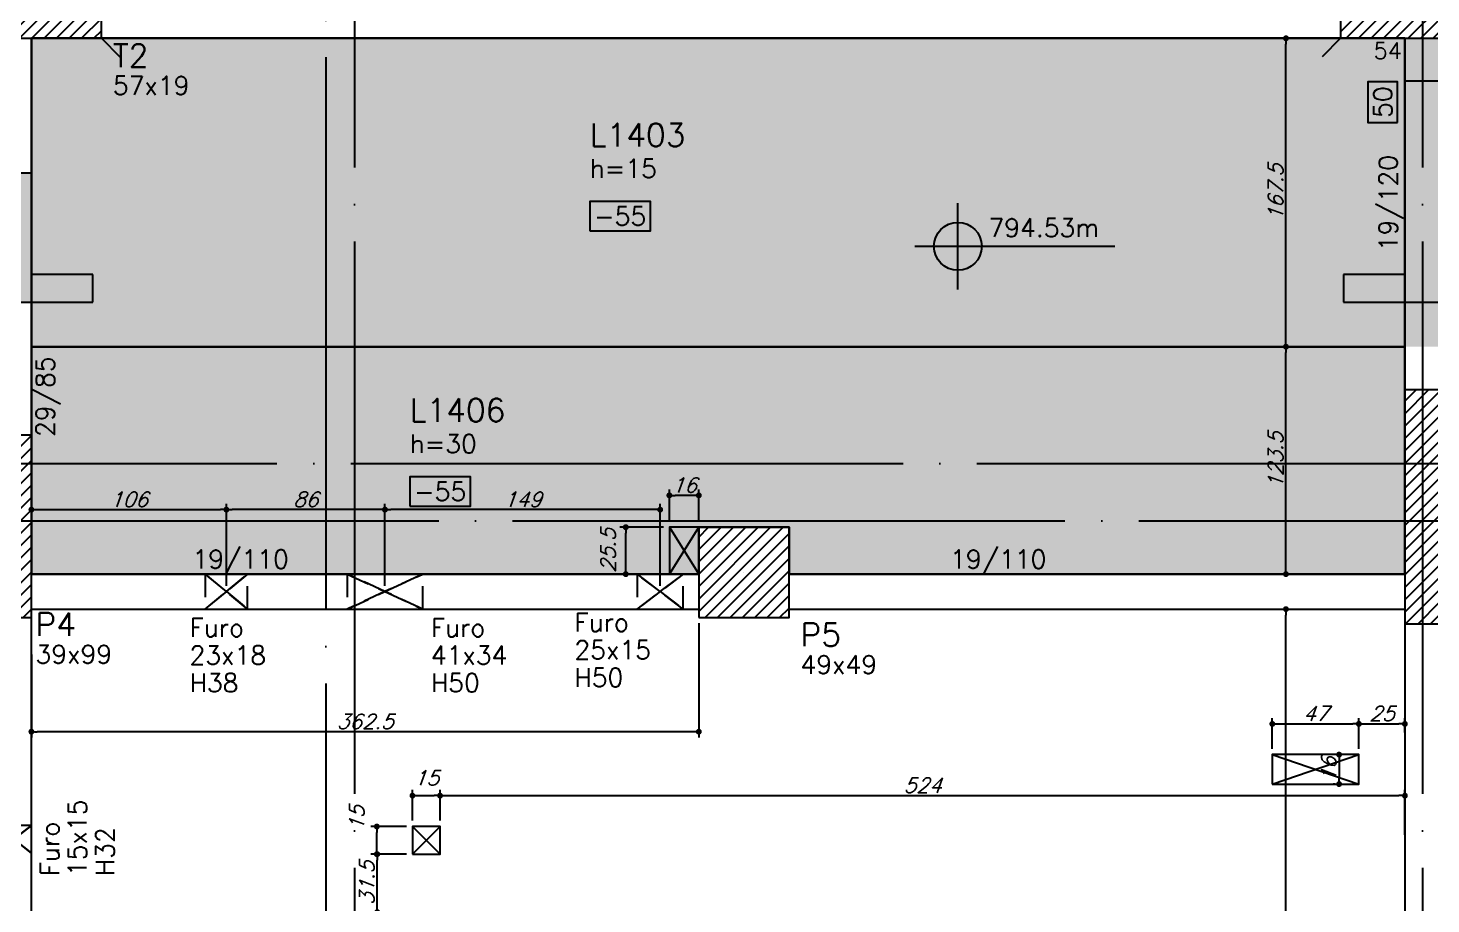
# Model space of a CAD drawing. Header units: millimetres. Extents: x -2290 to 5505, y -2157 to 2343.
# Drawn here: x 2068 to 2830, y 1135 to 1611 of the extents above; entities that cross this region are included whole.
import ezdxf
from ezdxf.enums import TextEntityAlignment as Align

# ---------------------------------------------------------------- set-up
doc = ezdxf.new("R2010")
doc.units = ezdxf.units.MM
doc.header["$LTSCALE"] = 50
doc.linetypes.add('EIXO', pattern=[6.8, 6, -0.4, 0, -0.4])
doc.linetypes.add('HIDDEN', pattern=[0.375, 0.25, -0.125])
for name, color, linetype in [('242', 3, 'Continuous'), ('F-CORTE', 4, 'Continuous'), ('F-COTAS', 106, 'Continuous'), ('F-COTAS-FUROS', 50, 'Continuous'), ('F-COTAS-FUROS VIGA', 50, 'Continuous'), ('F-DESNIVEL-1', 254, 'Continuous'), ('F-EIXO', 12, 'EIXO'), ('F-FURO-PAREDE', 2, 'HIDDEN'), ('F-FURO-PAREDE-TEXTOS', 2, 'Continuous'), ('F-LAJES', 3, 'Continuous'), ('F-LAJES-DIM', 2, 'Continuous'), ('F-LAJES-NOME', 4, 'Continuous'), ('F-LAJES-R', 254, 'Continuous'), ('F-NÍVEL-PLANTA', 2, 'Continuous'), ('F-PILARES-DIM', 172, 'Continuous'), ('F-PILARES-HACH', 174, 'Continuous'), ('F-PILARES-N', 170, 'Continuous'), ('F-PILARES-NASCE', 4, 'Continuous'), ('F-PILARES-NOME', 170, 'Continuous'), ('F-PILARES-S', 170, 'Continuous'), ('F-SOLIDO-CORTE', 71, 'Continuous'), ('F-TEXTO', 6, 'Continuous'), ('F-VIGAS', 3, 'Continuous'), ('F-VIGAS-DIM', 2, 'Continuous'), ('F-VÃO', 1, 'Continuous')]:
    doc.layers.add(name, color=color, linetype=linetype)
doc.layers.add('F-DESNIVEL-5', color=7, linetype='Continuous', true_color=0xadd6ff)
doc.styles.add('CP-TEXT-INCL', font='simplex.shx', dxfattribs={"oblique": 20})
doc.styles.add('MCP', font='simplex.shx')
doc.styles.add('ROMANS', font='simplex.shx')
doc.dimstyles.new('CP-COTAS-50', dxfattribs={"dimscale": 0.64, "dimtxt": 12.5, "dimasz": 5, "dimexe": 5, "dimexo": 5, "dimgap": 2.5, "dimtad": 1, "dimdec": 1, "dimdsep": 46, "dimtxsty": 'CP-TEXT-INCL', "dimblk1": 'DOT', "dimblk2": 'DOT', "dimsah": 1, "dimcen": 9, "dimclrd": 256, "dimclre": 256, "dimclrt": 256, "dimadec": 0, "dimazin": 0, "dimtfac": 1, "dimtdec": 1, "dimtmove": 2, "dimatfit": 3, "dimldrblk": 'DOT', "dimfxl": 0, "dimtolj": 1, "dimarcsym": 0})

# ---------------------------------------------------------------- blocks, each defined once
blk = doc.blocks.new('*U99')
at = {"layer": 'F-LAJES-DIM', "color": 1}
blk.add_lwpolyline([(0, 0), (33, 0), (33, 16), (0, 16)], close=True, dxfattribs=at)
at = {"layer": 'F-LAJES-DIM', "style": 'MCP'}
blk.add_attdef('DIM', text='', height=10, dxfattribs=at).set_placement((16.5, 8), align=Align.MIDDLE_CENTER)
blk = doc.blocks.new('*U101')
at = {"layer": 'F-LAJES-DIM', "color": 1}
blk.add_lwpolyline([(0, 0), (33, 0), (33, 16), (0, 16)], close=True, dxfattribs=at)
at = {"layer": 'F-LAJES-DIM', "style": 'MCP'}
blk.add_attdef('DIM', text='', height=10, dxfattribs=at).set_placement((16.5, 8), align=Align.MIDDLE_CENTER)
blk = doc.blocks.new('*U70')
at = {"layer": 'F-VIGAS-DIM', "color": 1}
blk.add_lwpolyline([(0, 0), (22, 0), (22, 16), (0, 16)], close=True, dxfattribs=at)
at = {"layer": 'F-VIGAS-DIM', "style": 'MCP'}
blk.add_attdef('DIM', text='', height=10, dxfattribs=at).set_placement((11, 8), align=Align.MIDDLE_CENTER)
blk = doc.blocks.new('Nível - Planta')
at = {"layer": 'F-NÍVEL-PLANTA'}
h = blk.add_hatch(color=71, dxfattribs=at)
h.paths.add_polyline_path([(0, 0), (0, 0.26, 0.414214), (-0.26, 0)])
h.paths.add_polyline_path([(0.26, 0), (0, 0), (0, -0.26, 0.414214)])
for p, q in [((0, -0.469), (0, 0.469)), ((-0.469, 0), (1.704, 0))]:
    blk.add_line(p, q, dxfattribs=at)
blk.add_circle((0, 0), 0.26, dxfattribs=at)
at = {"layer": 'F-TEXTO', "color": 3, "style": 'MCP'}
blk.add_attdef('NÍVEL', (0.333, 0.102), '', height=0.2, dxfattribs=at)
blk = doc.blocks.new('*U52')
at = {"layer": 'F-EIXO'}
blk.add_line((0, 0), (0, -2861.07), dxfattribs=at)
at = {"layer": 'F-TEXTO', "style": 'ROMANS'}
blk.add_attdef('EIXO', text='', height=17.5, rotation=360, dxfattribs=at).set_placement((0, 28.21), align=Align.MIDDLE_CENTER)
blk = doc.blocks.new('*U41')
at = {"layer": 'F-EIXO'}
blk.add_line((0, 0), (5086.35, 0), dxfattribs=at)
at = {"layer": 'F-TEXTO', "style": 'ROMANS'}
blk.add_attdef('EIXO', text='', height=17.5, dxfattribs=at).set_placement((-28.21, 0), align=Align.MIDDLE_CENTER)
blk = doc.blocks.new('*U45')
at = {"layer": 'F-EIXO'}
blk.add_line((0, 0), (5174.35, 0), dxfattribs=at)
at = {"layer": 'F-TEXTO', "style": 'ROMANS'}
blk.add_attdef('EIXO', text='', height=17.5, dxfattribs=at).set_placement((-28.21, 0), align=Align.MIDDLE_CENTER)
blk = doc.blocks.new('*U24')
at = {"layer": 'F-EIXO'}
blk.add_line((0, 0), (0, -2861.07), dxfattribs=at)
at = {"layer": 'F-TEXTO', "style": 'ROMANS'}
blk.add_attdef('EIXO', text='', height=17.5, rotation=360, dxfattribs=at).set_placement((0, 28.21), align=Align.MIDDLE_CENTER)
blk = doc.blocks.new('*U28')
at = {"layer": 'F-EIXO'}
blk.add_line((0, 0), (0, -2961.07), dxfattribs=at)
at = {"layer": 'F-TEXTO', "style": 'ROMANS'}
blk.add_attdef('EIXO', text='', height=17.5, rotation=360, dxfattribs=at).set_placement((0, 28.21), align=Align.MIDDLE_CENTER)
blk = doc.blocks.new('_DOT')
at = {"color": 0, "linetype": 'ByBlock'}
blk.add_line((-0.5, 0), (-1, 0), dxfattribs=at)
at = {"color": 0, "linetype": 'ByBlock', "const_width": 0.5}
blk.add_lwpolyline([(-0.25, 0, 1), (0.25, 0, 1)], format="xyb", close=True, dxfattribs=at)
blk = doc.blocks.new('*D155')
at = {"layer": 'DEFPOINTS', "color": 0, "linetype": 'Continuous', "transparency": 16777216}
for p in [(2751.4, 1295.5), (2751.4, 1295.5), (2751.4, 883.5)]:
    blk.add_point(p, dxfattribs=at)
at = {"layer": 'F-COTAS', "linetype": 'Continuous', "lineweight": -2, "transparency": 16777216}
blk.add_line((2751.4, 886.7), (2751.4, 1292.3), dxfattribs=at)
at = {"layer": 'F-COTAS', "linetype": 'Continuous', "lineweight": -2, "transparency": 16777216, "xscale": 3.2, "yscale": 3.2, "zscale": 3.2}
for p, rotation in [((2751.4, 1295.5), 90), ((2751.4, 883.5), 270)]:
    blk.add_blockref('_DOT', p, dxfattribs=dict(at, rotation=rotation))
at = {"layer": 'F-COTAS', "linetype": 'Continuous', "transparency": 16777216, "insert": (2745.8, 1089.5), "char_height": 8, "attachment_point": 5, "rotation": 90, "style": 'CP-TEXT-INCL'}
blk.add_mtext('\\A1;412', dxfattribs=at)
blk = doc.blocks.new('*D156')
at = {"layer": 'DEFPOINTS', "color": 0, "linetype": 'Continuous', "transparency": 16777216}
for p in [(2751.4, 1438), (2751.4, 1438), (2751.4, 1314.5)]:
    blk.add_point(p, dxfattribs=at)
at = {"layer": 'F-COTAS', "linetype": 'Continuous', "lineweight": -2, "transparency": 16777216}
blk.add_line((2751.4, 1317.7), (2751.4, 1434.8), dxfattribs=at)
at = {"layer": 'F-COTAS', "linetype": 'Continuous', "lineweight": -2, "transparency": 16777216, "xscale": 3.2, "yscale": 3.2, "zscale": 3.2}
for p, rotation in [((2751.4, 1438), 90), ((2751.4, 1314.5), 270)]:
    blk.add_blockref('_DOT', p, dxfattribs=dict(at, rotation=rotation))
at = {"layer": 'F-COTAS', "linetype": 'Continuous', "transparency": 16777216, "insert": (2745.8, 1376.25), "char_height": 8, "attachment_point": 5, "rotation": 90, "style": 'CP-TEXT-INCL'}
blk.add_mtext('\\A1;123.5', dxfattribs=at)
blk = doc.blocks.new('*D157')
at = {"layer": 'DEFPOINTS', "color": 0, "linetype": 'Continuous', "transparency": 16777216}
for p in [(2751.4, 1605.5), (2751.4, 1605.5), (2751.4, 1438)]:
    blk.add_point(p, dxfattribs=at)
at = {"layer": 'F-COTAS', "linetype": 'Continuous', "lineweight": -2, "transparency": 16777216}
blk.add_line((2751.4, 1441.2), (2751.4, 1602.3), dxfattribs=at)
at = {"layer": 'F-COTAS', "linetype": 'Continuous', "lineweight": -2, "transparency": 16777216, "xscale": 3.2, "yscale": 3.2, "zscale": 3.2}
for p, rotation in [((2751.4, 1605.5), 90), ((2751.4, 1438), 270)]:
    blk.add_blockref('_DOT', p, dxfattribs=dict(at, rotation=rotation))
at = {"layer": 'F-COTAS', "linetype": 'Continuous', "transparency": 16777216, "insert": (2745.8, 1521.75), "char_height": 8, "attachment_point": 5, "rotation": 90, "style": 'CP-TEXT-INCL'}
blk.add_mtext('\\A1;167.5', dxfattribs=at)
blk = doc.blocks.new('*D236')
at = {"layer": 'DEFPOINTS', "color": 0, "linetype": 'Continuous', "transparency": 16777216}
for p in [(2432.5, 1291), (2070, 1274.08), (2070, 1228.93)]:
    blk.add_point(p, dxfattribs=at)
at = {"layer": 'F-COTAS', "linetype": 'Continuous', "lineweight": -2, "transparency": 16777216}
for p, q in [((2432.5, 1287.8), (2432.5, 1225.73)), ((2070, 1270.88), (2070, 1225.73)), ((2429.3, 1228.93), (2073.2, 1228.93))]:
    blk.add_line(p, q, dxfattribs=at)
at = {"layer": 'F-COTAS', "linetype": 'Continuous', "lineweight": -2, "transparency": 16777216, "xscale": 3.2, "yscale": 3.2, "zscale": 3.2, "rotation": 180}
blk.add_blockref('_DOT', (2070, 1228.93), dxfattribs=at)
at = {"layer": 'F-COTAS', "linetype": 'Continuous', "lineweight": -2, "transparency": 16777216, "xscale": 3.2, "yscale": 3.2, "zscale": 3.2}
blk.add_blockref('_DOT', (2432.5, 1228.93), dxfattribs=at)
at = {"layer": 'F-COTAS', "linetype": 'Continuous', "transparency": 16777216, "insert": (2251.25, 1234.53), "char_height": 8, "attachment_point": 5, "style": 'CP-TEXT-INCL'}
blk.add_mtext('\\A1;362.5', dxfattribs=at)
blk = doc.blocks.new('*D263')
at = {"layer": 'DEFPOINTS', "color": 0, "transparency": 16777216}
for p in [(2796, 1664.5), (3306.18, 1664.5), (2255, -894.5)]:
    blk.add_point(p, dxfattribs=at)
at = {"layer": 'F-COTAS', "lineweight": -2, "transparency": 16777216}
for p, q in [((2799.2, 1664.5), (3309.38, 1664.5)), ((3306.18, -891.3), (3306.18, 1661.3)), ((2258.2, -894.5), (3309.38, -894.5))]:
    blk.add_line(p, q, dxfattribs=at)
at = {"layer": 'F-COTAS', "lineweight": -2, "transparency": 16777216, "xscale": 3.2, "yscale": 3.2, "zscale": 3.2}
for p, rotation in [((3306.18, 1664.5), 90), ((3306.18, -894.5), 270)]:
    blk.add_blockref('_DOT', p, dxfattribs=dict(at, rotation=rotation))
at = {"layer": 'F-COTAS', "transparency": 16777216, "insert": (3300.58, 385), "char_height": 8, "attachment_point": 5, "rotation": 90, "style": 'CP-TEXT-INCL'}
blk.add_mtext('\\A1;2559', dxfattribs=at)
blk = doc.blocks.new('*D275')
at = {"layer": 'DEFPOINTS', "color": 0, "transparency": 16777216}
for p in [(3070, 1784.04), (-1605, 1438), (3070, 1438)]:
    blk.add_point(p, dxfattribs=at)
at = {"layer": 'F-COTAS', "lineweight": -2, "transparency": 16777216}
for p, q in [((-1605, 1441.2), (-1605, 1787.24)), ((-1601.8, 1784.04), (3066.8, 1784.04)), ((3070, 1441.2), (3070, 1787.24))]:
    blk.add_line(p, q, dxfattribs=at)
at = {"layer": 'F-COTAS', "lineweight": -2, "transparency": 16777216, "xscale": 3.2, "yscale": 3.2, "zscale": 3.2, "rotation": 180}
blk.add_blockref('_DOT', (-1605, 1784.04), dxfattribs=at)
at = {"layer": 'F-COTAS', "lineweight": -2, "transparency": 16777216, "xscale": 3.2, "yscale": 3.2, "zscale": 3.2}
blk.add_blockref('_DOT', (3070, 1784.04), dxfattribs=at)
at = {"layer": 'F-COTAS', "transparency": 16777216, "insert": (732.5, 1789.64), "char_height": 8, "attachment_point": 5, "style": 'CP-TEXT-INCL'}
blk.add_mtext('\\A1;4675', dxfattribs=at)
blk = doc.blocks.new('*U399')
at = {"layer": 'F-VÃO'}
for p, q in [((0, 0), (15, 15)), ((0, 15), (15, 0))]:
    blk.add_line(p, q, dxfattribs=at)
at = {"layer": 'F-VÃO', "color": 3}
blk.add_lwpolyline([(0, 0), (15, 0), (15, 15), (0, 15)], close=True, dxfattribs=at)
blk = doc.blocks.new('*U402')
at = {"layer": 'F-VÃO'}
for p, q in [((0, 0), (16, 25.5)), ((0, 25.5), (16, 0))]:
    blk.add_line(p, q, dxfattribs=at)
at = {"layer": 'F-VÃO', "color": 3}
blk.add_lwpolyline([(0, 0), (16, 0), (16, 25.5), (0, 25.5)], close=True, dxfattribs=at)
blk = doc.blocks.new('*U405')
at = {"layer": 'F-VÃO'}
for p, q in [((0, 0), (47, 16)), ((0, 16), (47, 0))]:
    blk.add_line(p, q, dxfattribs=at)
at = {"layer": 'F-VÃO', "color": 3}
blk.add_lwpolyline([(0, 0), (47, 0), (47, 16), (0, 16)], close=True, dxfattribs=at)
blk = doc.blocks.new('*D526')
at = {"layer": 'DEFPOINTS', "color": 0, "transparency": 16777216}
for p in [(2257.82, 1162.43), (2276.97, 1162.43), (2275.48, 1130.95)]:
    blk.add_point(p, dxfattribs=at)
at = {"layer": 'F-COTAS-FUROS', "lineweight": -2, "transparency": 16777216}
for p, q in [((2273.77, 1162.43), (2254.62, 1162.43)), ((2257.82, 1134.15), (2257.82, 1159.23)), ((2272.28, 1130.95), (2254.62, 1130.95))]:
    blk.add_line(p, q, dxfattribs=at)
at = {"layer": 'F-COTAS-FUROS', "lineweight": -2, "transparency": 16777216, "xscale": 3.2, "yscale": 3.2, "zscale": 3.2}
for p, rotation in [((2257.82, 1162.43), 90), ((2257.82, 1130.95), 270)]:
    blk.add_blockref('_DOT', p, dxfattribs=dict(at, rotation=rotation))
at = {"layer": 'F-COTAS-FUROS', "transparency": 16777216, "insert": (2252.22, 1146.69), "char_height": 8, "attachment_point": 5, "rotation": 90, "style": 'CP-TEXT-INCL'}
blk.add_mtext('\\A1;31.5', dxfattribs=at)
blk = doc.blocks.new('*D527')
at = {"layer": 'DEFPOINTS', "color": 0, "transparency": 16777216}
for p in [(2257.62, 1177.43), (2276.97, 1177.43), (2276.97, 1162.43)]:
    blk.add_point(p, dxfattribs=at)
at = {"layer": 'F-COTAS-FUROS', "lineweight": -2, "transparency": 16777216}
for p, q in [((2273.77, 1177.43), (2254.42, 1177.43)), ((2257.62, 1165.63), (2257.62, 1174.23)), ((2273.77, 1162.43), (2254.42, 1162.43))]:
    blk.add_line(p, q, dxfattribs=at)
at = {"layer": 'F-COTAS-FUROS', "lineweight": -2, "transparency": 16777216, "xscale": 3.2, "yscale": 3.2, "zscale": 3.2}
for p, rotation in [((2257.62, 1177.43), 90), ((2257.62, 1162.43), 270)]:
    blk.add_blockref('_DOT', p, dxfattribs=dict(at, rotation=rotation))
at = {"layer": 'F-COTAS-FUROS', "transparency": 16777216, "insert": (2246.82, 1181.87), "char_height": 8, "attachment_point": 5, "rotation": 90, "style": 'CP-TEXT-INCL'}
blk.add_mtext('\\A1;15', dxfattribs=at)
blk = doc.blocks.new('*D530')
at = {"layer": 'DEFPOINTS', "color": 0, "transparency": 16777216}
for p in [(2291.97, 1194.21), (2276.97, 1177.43), (2291.97, 1177.43)]:
    blk.add_point(p, dxfattribs=at)
at = {"layer": 'F-COTAS-FUROS', "lineweight": -2, "transparency": 16777216}
for p, q in [((2276.97, 1180.63), (2276.97, 1197.41)), ((2291.97, 1180.63), (2291.97, 1197.41)), ((2280.17, 1194.21), (2288.77, 1194.21))]:
    blk.add_line(p, q, dxfattribs=at)
at = {"layer": 'F-COTAS-FUROS', "lineweight": -2, "transparency": 16777216, "xscale": 3.2, "yscale": 3.2, "zscale": 3.2, "rotation": 180}
blk.add_blockref('_DOT', (2276.97, 1194.21), dxfattribs=at)
at = {"layer": 'F-COTAS-FUROS', "lineweight": -2, "transparency": 16777216, "xscale": 3.2, "yscale": 3.2, "zscale": 3.2}
blk.add_blockref('_DOT', (2291.97, 1194.21), dxfattribs=at)
at = {"layer": 'F-COTAS-FUROS', "transparency": 16777216, "insert": (2284.47, 1203.81), "char_height": 8, "attachment_point": 5, "style": 'CP-TEXT-INCL'}
blk.add_mtext('\\A1;15', dxfattribs=at)
blk = doc.blocks.new('*D531')
at = {"layer": 'DEFPOINTS', "color": 0, "transparency": 16777216}
for p in [(2816, 1194.21), (2291.97, 1177.43), (2816, 1169.77)]:
    blk.add_point(p, dxfattribs=at)
at = {"layer": 'F-COTAS-FUROS', "lineweight": -2, "transparency": 16777216}
for p, q in [((2291.97, 1180.63), (2291.97, 1197.41)), ((2816, 1172.97), (2816, 1197.41)), ((2295.17, 1194.21), (2812.8, 1194.21))]:
    blk.add_line(p, q, dxfattribs=at)
at = {"layer": 'F-COTAS-FUROS', "lineweight": -2, "transparency": 16777216, "xscale": 3.2, "yscale": 3.2, "zscale": 3.2, "rotation": 180}
blk.add_blockref('_DOT', (2291.97, 1194.21), dxfattribs=at)
at = {"layer": 'F-COTAS-FUROS', "lineweight": -2, "transparency": 16777216, "xscale": 3.2, "yscale": 3.2, "zscale": 3.2}
blk.add_blockref('_DOT', (2816, 1194.21), dxfattribs=at)
at = {"layer": 'F-COTAS-FUROS', "transparency": 16777216, "insert": (2553.99, 1199.81), "char_height": 8, "attachment_point": 5, "style": 'CP-TEXT-INCL'}
blk.add_mtext('\\A1;524', dxfattribs=at)
blk = doc.blocks.new('*D532')
at = {"layer": 'DEFPOINTS', "color": 0, "transparency": 16777216}
for p in [(2791, 1233.17), (2744, 1216.5), (2791, 1216.5)]:
    blk.add_point(p, dxfattribs=at)
at = {"layer": 'F-COTAS-FUROS', "lineweight": -2, "transparency": 16777216}
for p, q in [((2744, 1219.7), (2744, 1236.37)), ((2791, 1219.7), (2791, 1236.37)), ((2747.2, 1233.17), (2787.8, 1233.17))]:
    blk.add_line(p, q, dxfattribs=at)
at = {"layer": 'F-COTAS-FUROS', "lineweight": -2, "transparency": 16777216, "xscale": 3.2, "yscale": 3.2, "zscale": 3.2, "rotation": 180}
blk.add_blockref('_DOT', (2744, 1233.17), dxfattribs=at)
at = {"layer": 'F-COTAS-FUROS', "lineweight": -2, "transparency": 16777216, "xscale": 3.2, "yscale": 3.2, "zscale": 3.2}
blk.add_blockref('_DOT', (2791, 1233.17), dxfattribs=at)
at = {"layer": 'F-COTAS-FUROS', "transparency": 16777216, "insert": (2767.5, 1238.77), "char_height": 8, "attachment_point": 5, "style": 'CP-TEXT-INCL'}
blk.add_mtext('\\A1;47', dxfattribs=at)
blk = doc.blocks.new('*D533')
at = {"layer": 'DEFPOINTS', "color": 0, "transparency": 16777216}
for p in [(2816, 1233.17), (2816, 1225.27), (2791, 1216.5)]:
    blk.add_point(p, dxfattribs=at)
at = {"layer": 'F-COTAS-FUROS', "lineweight": -2, "transparency": 16777216}
for p, q in [((2791, 1219.7), (2791, 1236.37)), ((2816, 1228.47), (2816, 1236.37)), ((2794.2, 1233.17), (2812.8, 1233.17))]:
    blk.add_line(p, q, dxfattribs=at)
at = {"layer": 'F-COTAS-FUROS', "lineweight": -2, "transparency": 16777216, "xscale": 3.2, "yscale": 3.2, "zscale": 3.2, "rotation": 180}
blk.add_blockref('_DOT', (2791, 1233.17), dxfattribs=at)
at = {"layer": 'F-COTAS-FUROS', "lineweight": -2, "transparency": 16777216, "xscale": 3.2, "yscale": 3.2, "zscale": 3.2}
blk.add_blockref('_DOT', (2816, 1233.17), dxfattribs=at)
at = {"layer": 'F-COTAS-FUROS', "transparency": 16777216, "insert": (2803.5, 1238.77), "char_height": 8, "attachment_point": 5, "style": 'CP-TEXT-INCL'}
blk.add_mtext('\\A1;25', dxfattribs=at)
blk = doc.blocks.new('*D534')
at = {"layer": 'DEFPOINTS', "color": 0, "transparency": 16777216}
for p in [(2781.28, 1216.5), (2780.28, 1200.5), (2781.28, 1200.5)]:
    blk.add_point(p, dxfattribs=at)
at = {"layer": 'F-COTAS-FUROS', "lineweight": -2, "transparency": 16777216}
for p, q in [((2778.08, 1216.5), (2777.08, 1216.5)), ((2780.28, 1213.3), (2780.28, 1203.7)), ((2778.08, 1200.5), (2777.08, 1200.5))]:
    blk.add_line(p, q, dxfattribs=at)
at = {"layer": 'F-COTAS-FUROS', "lineweight": -2, "transparency": 16777216, "xscale": 3.2, "yscale": 3.2, "zscale": 3.2}
for p, rotation in [((2780.28, 1216.5), 90), ((2780.28, 1200.5), 270)]:
    blk.add_blockref('_DOT', p, dxfattribs=dict(at, rotation=rotation))
at = {"layer": 'F-COTAS-FUROS', "transparency": 16777216, "insert": (2774.68, 1208.5), "char_height": 8, "attachment_point": 5, "rotation": 90, "style": 'CP-TEXT-INCL'}
blk.add_mtext('\\A1;16', dxfattribs=at)
blk = doc.blocks.new('*D535')
at = {"layer": 'DEFPOINTS', "color": 0, "transparency": 16777216}
for p in [(2392.81, 1340), (2416.5, 1340), (2416.5, 1314.5)]:
    blk.add_point(p, dxfattribs=at)
at = {"layer": 'F-COTAS-FUROS', "lineweight": -2, "transparency": 16777216}
for p, q in [((2413.3, 1340), (2389.61, 1340)), ((2392.81, 1317.7), (2392.81, 1336.8)), ((2413.3, 1314.5), (2389.61, 1314.5))]:
    blk.add_line(p, q, dxfattribs=at)
at = {"layer": 'F-COTAS-FUROS', "lineweight": -2, "transparency": 16777216, "xscale": 3.2, "yscale": 3.2, "zscale": 3.2}
for p, rotation in [((2392.81, 1340), 90), ((2392.81, 1314.5), 270)]:
    blk.add_blockref('_DOT', p, dxfattribs=dict(at, rotation=rotation))
at = {"layer": 'F-COTAS-FUROS', "transparency": 16777216, "insert": (2383.21, 1327.25), "char_height": 8, "attachment_point": 5, "rotation": 90, "style": 'CP-TEXT-INCL'}
blk.add_mtext('\\A1;25.5', dxfattribs=at)
blk = doc.blocks.new('*D621')
at = {"layer": 'DEFPOINTS', "color": 0, "transparency": 16777216}
for p in [(2175.89, 1349.52), (2070, 1329.84), (2175.89, 1305)]:
    blk.add_point(p, dxfattribs=at)
at = {"layer": 'F-COTAS-FUROS VIGA', "lineweight": -2, "transparency": 16777216}
for p, q in [((2070, 1333.04), (2070, 1352.72)), ((2073.2, 1349.52), (2172.69, 1349.52)), ((2175.89, 1308.2), (2175.89, 1352.72))]:
    blk.add_line(p, q, dxfattribs=at)
at = {"layer": 'F-COTAS-FUROS VIGA', "lineweight": -2, "transparency": 16777216, "xscale": 3.2, "yscale": 3.2, "zscale": 3.2, "rotation": 180}
blk.add_blockref('_DOT', (2070, 1349.52), dxfattribs=at)
at = {"layer": 'F-COTAS-FUROS VIGA', "lineweight": -2, "transparency": 16777216, "xscale": 3.2, "yscale": 3.2, "zscale": 3.2}
blk.add_blockref('_DOT', (2175.89, 1349.52), dxfattribs=at)
at = {"layer": 'F-COTAS-FUROS VIGA', "transparency": 16777216, "insert": (2122.95, 1355.12), "char_height": 8, "attachment_point": 5, "style": 'CP-TEXT-INCL'}
blk.add_mtext('\\A1;106', dxfattribs=at)
blk = doc.blocks.new('*D622')
at = {"layer": 'DEFPOINTS', "color": 0, "transparency": 16777216}
for p in [(2175.89, 1349.52), (2175.89, 1305), (2262.03, 1305)]:
    blk.add_point(p, dxfattribs=at)
at = {"layer": 'F-COTAS-FUROS VIGA', "lineweight": -2, "transparency": 16777216}
for p, q in [((2175.89, 1308.2), (2175.89, 1352.72)), ((2258.83, 1349.52), (2179.09, 1349.52)), ((2262.03, 1308.2), (2262.03, 1352.72))]:
    blk.add_line(p, q, dxfattribs=at)
at = {"layer": 'F-COTAS-FUROS VIGA', "lineweight": -2, "transparency": 16777216, "xscale": 3.2, "yscale": 3.2, "zscale": 3.2, "rotation": 180}
blk.add_blockref('_DOT', (2175.89, 1349.52), dxfattribs=at)
at = {"layer": 'F-COTAS-FUROS VIGA', "lineweight": -2, "transparency": 16777216, "xscale": 3.2, "yscale": 3.2, "zscale": 3.2}
blk.add_blockref('_DOT', (2262.03, 1349.52), dxfattribs=at)
at = {"layer": 'F-COTAS-FUROS VIGA', "transparency": 16777216, "insert": (2218.96, 1355.12), "char_height": 8, "attachment_point": 5, "style": 'CP-TEXT-INCL'}
blk.add_mtext('\\A1;86', dxfattribs=at)
blk = doc.blocks.new('*D623')
at = {"layer": 'DEFPOINTS', "color": 0, "transparency": 16777216}
for p in [(2262.03, 1349.52), (2262.03, 1305), (2411.51, 1305)]:
    blk.add_point(p, dxfattribs=at)
at = {"layer": 'F-COTAS-FUROS VIGA', "lineweight": -2, "transparency": 16777216}
for p, q in [((2262.03, 1308.2), (2262.03, 1352.72)), ((2408.31, 1349.52), (2265.23, 1349.52)), ((2411.51, 1308.2), (2411.51, 1352.72))]:
    blk.add_line(p, q, dxfattribs=at)
at = {"layer": 'F-COTAS-FUROS VIGA', "lineweight": -2, "transparency": 16777216, "xscale": 3.2, "yscale": 3.2, "zscale": 3.2, "rotation": 180}
blk.add_blockref('_DOT', (2262.03, 1349.52), dxfattribs=at)
at = {"layer": 'F-COTAS-FUROS VIGA', "lineweight": -2, "transparency": 16777216, "xscale": 3.2, "yscale": 3.2, "zscale": 3.2}
blk.add_blockref('_DOT', (2411.51, 1349.52), dxfattribs=at)
at = {"layer": 'F-COTAS-FUROS VIGA', "transparency": 16777216, "insert": (2336.77, 1355.12), "char_height": 8, "attachment_point": 5, "style": 'CP-TEXT-INCL'}
blk.add_mtext('\\A1;149', dxfattribs=at)
blk = doc.blocks.new('*D624')
at = {"layer": 'DEFPOINTS', "color": 0, "transparency": 16777216}
for p in [(2416.5, 1357.27), (2416.5, 1340), (2432.5, 1340)]:
    blk.add_point(p, dxfattribs=at)
at = {"layer": 'F-COTAS-FUROS VIGA', "lineweight": -2, "transparency": 16777216}
for p, q in [((2416.5, 1343.2), (2416.5, 1360.47)), ((2429.3, 1357.27), (2419.7, 1357.27)), ((2432.5, 1343.2), (2432.5, 1360.47))]:
    blk.add_line(p, q, dxfattribs=at)
at = {"layer": 'F-COTAS-FUROS VIGA', "lineweight": -2, "transparency": 16777216, "xscale": 3.2, "yscale": 3.2, "zscale": 3.2, "rotation": 180}
blk.add_blockref('_DOT', (2416.5, 1357.27), dxfattribs=at)
at = {"layer": 'F-COTAS-FUROS VIGA', "lineweight": -2, "transparency": 16777216, "xscale": 3.2, "yscale": 3.2, "zscale": 3.2}
blk.add_blockref('_DOT', (2432.5, 1357.27), dxfattribs=at)
at = {"layer": 'F-COTAS-FUROS VIGA', "transparency": 16777216, "insert": (2424.5, 1362.87), "char_height": 8, "attachment_point": 5, "style": 'CP-TEXT-INCL'}
blk.add_mtext('\\A1;16', dxfattribs=at)

msp = doc.modelspace()

# ---------------------------------------------------------------- hatches: boundary and pattern name
at = {"layer": 'F-PILARES-HACH', "linetype": 'Continuous'}
h = msp.add_hatch(dxfattribs=at)
h.set_pattern_fill('ANSI31', color=256, scale=1.5, style=0)
h.paths.add_polyline_path([(2781, 1664.5), (2781, 1605.5), (2835, 1605.5), (2835, 1624.5), (2796, 1624.5), (2796, 1664.5)], flags=16)
h = msp.add_hatch(dxfattribs=at)
h.set_pattern_fill('ANSI31', color=256, scale=1.5, style=0)
h.paths.add_polyline_path([(2051, 1605.5), (2108, 1605.5), (2108, 1624.5), (2051, 1624.5)], flags=16)
h = msp.add_hatch(dxfattribs=at)
h.set_pattern_fill('ANSI31', color=256, scale=1.5, style=0)
h.paths.add_polyline_path([(2816, 1287.5), (2835, 1287.5), (2835, 1414.5), (2816, 1414.5)], flags=16)
h = msp.add_hatch(dxfattribs=at)
h.set_pattern_fill('ANSI31', color=256, scale=1.5, style=0)
h.paths.add_polyline_path([(2031, 1291), (2070, 1291), (2070, 1390), (2031, 1390)], flags=16)
h = msp.add_hatch(dxfattribs=at)
h.set_pattern_fill('ANSI31', color=256, scale=1.5, style=0)
h.paths.add_polyline_path([(2432.5, 1291), (2481.5, 1291), (2481.5, 1340), (2432.5, 1340)], flags=16)
at = {"layer": 'F-SOLIDO-CORTE', "linetype": 'Continuous'}
for points in [[(2816, 1582.261), (2816, 1477.261), (2782.65, 1477.261), (2782.65, 1462.261), (2835, 1462.261), (2835, 1582.261)], [(2041, 1532.261), (2041, 1477.261), (2007.65, 1477.261), (2007.65, 1462.261), (2070, 1462.261), (2103.35, 1462.261), (2103.35, 1477.261), (2070, 1477.261), (2070, 1532.261)]]:
    msp.add_hatch(color=256, dxfattribs=at).paths.add_polyline_path(points, flags=16)

# ---------------------------------------------------------------- linework, layer by layer
at = {"layer": '242', "linetype": 'Continuous'}
for p, q in [((2825.5, 1351), (2825.5, 1351)), ((2457, 1315.5), (2457, 1315.5))]:
    msp.add_line(p, q, dxfattribs=at)
at = {"layer": 'F-CORTE', "linetype": 'Continuous'}
for p, q in [((2835, 1582.261), (2816, 1582.261)), ((2816, 1582.261), (2816, 1477.261)), ((2070, 1532.261), (2041, 1532.261)), ((2070, 1477.261), (2070, 1532.261)), ((2103.35, 1477.261), (2070, 1477.261)), ((2816, 1477.261), (2782.65, 1477.261)), ((2007.65, 1462.261), (2070, 1462.261)), ((2070, 1462.261), (2103.35, 1462.261)), ((2782.65, 1462.261), (2835, 1462.261))]:
    msp.add_line(p, q, dxfattribs=at)
at = {"layer": 'F-DESNIVEL-1', "linetype": 'Continuous'}
for points in [[(2835, 1438), (2835, 1605.5), (2816, 1605.5)], [(2835, 1438), (2816, 1605.5), (2816, 1438)], [(2835, 1438), (2816, 1438), (2835, 1438)]]:
    msp.add_solid(points, dxfattribs=at)
at = {"layer": 'F-DESNIVEL-5', "linetype": 'Continuous'}
for points in [[(2070, 1605.5), (2070, 1438), (2108, 1605.5)], [(2070, 1605.5), (2108, 1605.5), (2070, 1605.5)], [(2070, 1438), (2816, 1438), (2108, 1605.5)], [(2070, 1438), (2108, 1605.5), (2070, 1438)], [(2108, 1605.5), (2816, 1438), (2781, 1605.5)], [(2108, 1605.5), (2781, 1605.5), (2108, 1605.5)], [(2816, 1438), (2816, 1605.5), (2781, 1605.5)], [(2816, 1438), (2781, 1605.5), (2816, 1438)], [(2070, 1390), (2432.5, 1340), (2816, 1438)], [(2070, 1390), (2816, 1438), (2070, 1390)], [(2070, 1390), (2816, 1438), (2070, 1438)], [(2070, 1390), (2070, 1438), (2070, 1390)], [(2432.5, 1340), (2481.5, 1340), (2816, 1438)], [(2432.5, 1340), (2816, 1438), (2432.5, 1340)], [(2481.5, 1340), (2481.5, 1314.5), (2816, 1438)], [(2481.5, 1340), (2816, 1438), (2481.5, 1340)], [(2816, 1438), (2481.5, 1314.5), (2816, 1414.5)], [(2816, 1438), (2816, 1414.5), (2816, 1438)], [(2481.5, 1314.5), (2816, 1314.5), (2816, 1414.5)], [(2481.5, 1314.5), (2816, 1414.5), (2481.5, 1314.5)], [(2070, 1390), (2070, 1314.5), (2432.5, 1314.5)], [(2070, 1390), (2432.5, 1314.5), (2070, 1390)], [(2070, 1390), (2432.5, 1314.5), (2432.5, 1340)], [(2070, 1390), (2432.5, 1340), (2070, 1390)]]:
    msp.add_solid(points, dxfattribs=at)
at = {"layer": 'F-FURO-PAREDE'}
for points in [[(2175.894, 1305), (2164.394, 1295.5), (2187.394, 1295.5), (2175.894, 1305), (2187.394, 1295.5), (2187.394, 1314.5), (2175.894, 1305), (2187.394, 1314.5), (2164.394, 1314.5), (2175.894, 1305), (2164.394, 1314.5), (2164.394, 1295.5), (2175.894, 1305)], [(2262.027, 1305), (2241.527, 1295.5), (2282.527, 1295.5), (2262.027, 1305), (2282.527, 1295.5), (2282.527, 1314.5), (2262.027, 1305), (2282.527, 1314.5), (2241.527, 1314.5), (2262.027, 1305), (2241.527, 1314.5), (2241.527, 1295.5), (2262.027, 1305)], [(2411.51, 1305), (2399.01, 1295.5), (2424.01, 1295.5), (2411.51, 1305), (2424.01, 1295.5), (2424.01, 1314.5), (2411.51, 1305), (2424.01, 1314.5), (2399.01, 1314.5), (2411.51, 1305), (2399.01, 1314.5), (2399.01, 1295.5), (2411.51, 1305)], [(2060.5, 1170.5), (2070, 1163), (2070, 1178), (2060.5, 1170.5), (2070, 1178), (2051, 1178), (2060.5, 1170.5), (2051, 1178), (2051, 1163), (2060.5, 1170.5), (2051, 1163), (2070, 1163), (2060.5, 1170.5)]]:
    msp.add_lwpolyline(points, dxfattribs=at)
at = {"layer": 'F-LAJES', "linetype": 'Continuous'}
msp.add_line((2070, 1438), (2816, 1438), dxfattribs=at)
at = {"layer": 'F-LAJES-R', "linetype": 'Continuous'}
for points in [[(2070, 1605.5), (2070, 1438), (2816, 1438), (2816, 1605.5), (2781, 1605.5), (2108, 1605.5), (2070, 1605.5)], [(2070, 1438), (2070, 1390), (2070, 1314.5), (2432.5, 1314.5), (2432.5, 1340), (2481.5, 1340), (2481.5, 1314.5), (2816, 1314.5), (2816, 1414.5), (2816, 1438), (2070, 1438)]]:
    msp.add_lwpolyline(points, dxfattribs=at)
at = {"layer": 'F-PILARES-N', "linetype": 'Continuous'}
for points in [[(2781, 1664.5), (2781, 1605.5), (2835, 1605.5), (2835, 1624.5), (2796, 1624.5), (2796, 1664.5), (2781, 1664.5)], [(2051, 1605.5), (2108, 1605.5), (2108, 1624.5), (2051, 1624.5), (2051, 1605.5)]]:
    msp.add_lwpolyline(points, dxfattribs=at)
at = {"layer": 'F-PILARES-NASCE', "linetype": 'Continuous'}
for p, q in [((2108, 1605.5), (2118, 1595.5)), ((2781, 1605.5), (2771, 1595.5))]:
    msp.add_line(p, q, dxfattribs=at)
at = {"layer": 'F-PILARES-S', "linetype": 'Continuous'}
for points in [[(2816, 1287.5), (2835, 1287.5), (2835, 1414.5), (2816, 1414.5), (2816, 1287.5)], [(2031, 1291), (2070, 1291), (2070, 1390), (2031, 1390), (2031, 1291)], [(2432.5, 1291), (2481.5, 1291), (2481.5, 1340), (2432.5, 1340), (2432.5, 1291)]]:
    msp.add_lwpolyline(points, dxfattribs=at)
at = {"layer": 'F-SOLIDO-CORTE', "linetype": 'Continuous'}
for p, q in [((2816, 1582.261), (2816, 1477.261)), ((2835, 1582.261), (2816, 1582.261)), ((2070, 1532.261), (2041, 1532.261)), ((2070, 1477.261), (2070, 1532.261)), ((2103.35, 1477.261), (2070, 1477.261)), ((2103.35, 1462.261), (2103.35, 1477.261)), ((2816, 1477.261), (2782.65, 1477.261)), ((2782.65, 1477.261), (2782.65, 1462.261)), ((2007.65, 1462.261), (2070, 1462.261)), ((2070, 1462.261), (2103.35, 1462.261)), ((2782.65, 1462.261), (2835, 1462.261))]:
    msp.add_line(p, q, dxfattribs=at)
at = {"layer": 'F-VIGAS'}
for points in [[(2070, 1438), (2070, 1605.5)], [(2108, 1605.5), (2781, 1605.5)], [(2816, 1605.5), (2816, 1438)], [(2070, 1390), (2070, 1438)], [(2816, 1438), (2816, 1414.5)], [(2432.5, 1314.5), (2070, 1314.5)], [(2816, 1314.5), (2481.5, 1314.5)], [(2070, 1295.5), (2432.5, 1295.5)], [(2481.5, 1295.5), (2816, 1295.5)], [(2070, 883.5), (2070, 1291)], [(2816, 1287.5), (2816, 902.5)]]:
    msp.add_lwpolyline(points, dxfattribs=at)

# ---------------------------------------------------------------- block references
at = {"layer": 'F-EIXO', "linetype": 'Continuous'}
for name, p in [('*U28', (2230, 1935.283)), ('*U24', (2245.5, 1835.283)), ('*U52', (2825.5, 1835.283)), ('*U45', (-1837.782, 1374.5)), ('*U41', (-1749.828, 1343.5))]:
    msp.add_blockref(name, p, dxfattribs=at)
at = {"layer": 'F-LAJES-DIM', "linetype": 'Continuous'}
for name, p in [('*U101', (2373.272, 1500.886)), ('*U99', (2275.491, 1351.393))]:
    msp.add_blockref(name, p, dxfattribs=at).add_auto_attribs({'DIM': '-55'})
at = {"layer": 'F-NÍVEL-PLANTA', "linetype": 'Continuous', "xscale": 50, "yscale": 50, "zscale": 50}
msp.add_blockref('Nível - Planta', (2573.191, 1492.518), dxfattribs=at).add_auto_attribs({'NÍVEL': '794.53m'})
at = {"layer": 'F-VIGAS-DIM', "linetype": 'Continuous', "rotation": 90}
msp.add_blockref('*U70', (2811.96, 1559.855), dxfattribs=at).add_auto_attribs({'DIM': '50'})
at = {"layer": 'F-VÃO'}
for name, p in [('*U402', (2416.5, 1314.5)), ('*U405', (2744, 1200.5)), ('*U399', (2276.973, 1162.429))]:
    msp.add_blockref(name, p, dxfattribs=at)

# ---------------------------------------------------------------- texts
at = {"layer": 'F-FURO-PAREDE-TEXTOS', "linetype": 'Continuous', "style": 'MCP'}
for s, p in [('Furo', (2155.894, 1280.5)), ('Furo', (2286.947, 1280.495)), ('Furo', (2364.94, 1283.37)), ('23x18', (2155.894, 1265.5)), ('41x34', (2286.947, 1265.495)), ('25x15', (2364.94, 1268.37)), ('H38', (2155.894, 1250.5)), ('H50', (2286.947, 1250.495)), ('H50', (2364.94, 1253.37))]:
    msp.add_text(s, height=10, dxfattribs=at).set_placement(p)
for s, p in [('15x15', (2100, 1150.5)), ('Furo', (2085, 1150.5)), ('H32', (2115, 1150.5))]:
    msp.add_text(s, height=10, rotation=90, dxfattribs=at).set_placement(p)
at = {"layer": 'F-LAJES-DIM', "linetype": 'Continuous', "style": 'MCP'}
for s, p in [('h=15', (2373.272, 1529.786)), ('h=30', (2275.491, 1380.293))]:
    msp.add_text(s, height=10, dxfattribs=at).set_placement(p)
at = {"layer": 'F-LAJES-NOME', "linetype": 'Continuous', "style": 'MCP'}
for s, p in [('L1403', (2373.272, 1546.786)), ('L1406', (2275.491, 1397.293))]:
    msp.add_text(s, height=12.5, dxfattribs=at).set_placement(p)
at = {"layer": 'F-PILARES-DIM', "linetype": 'Continuous', "style": 'MCP'}
for s, height, p in [('54', 9, (2799, 1594.25)), ('57x19', 10, (2114.25, 1574.875)), ('39x99', 10, (2072.244, 1265.995)), ('49x49', 10, (2487.75, 1260.375))]:
    msp.add_text(s, height=height, dxfattribs=at).set_placement(p)
at = {"layer": 'F-PILARES-NOME', "linetype": 'Continuous', "style": 'MCP'}
for s, p in [('T2', (2114.25, 1589.875)), ('P4', (2072.244, 1280.995)), ('P5', (2487.75, 1275.375))]:
    msp.add_text(s, height=12.5, dxfattribs=at).set_placement(p)
at = {"layer": 'F-VIGAS-DIM', "linetype": 'Continuous', "style": 'MCP'}
for s, p in [('19/120', (2811.96, 1489.855)), ('29/85', (2082.5, 1389))]:
    msp.add_text(s, height=10, rotation=90, dxfattribs=at).set_placement(p)
for p in [(2157.5, 1317.625), (2569, 1317.625)]:
    msp.add_text('19/110', height=10, dxfattribs=at).set_placement(p)

# ---------------------------------------------------------------- dimensions: what is measured, and where the dimension line sits
at = {"layer": 'F-COTAS'}
dim = msp.add_linear_dim(base=(3070, 1784.04), p1=(-1605, 1438), p2=(3070, 1438), dimstyle='CP-COTAS-50', override={"dimfxl": 7.5}, dxfattribs=at)
dim.commit()
dim.dimension.update_dxf_attribs({"geometry": '*D275', "text_midpoint": (732.5, 1789.64)})
dim = msp.add_linear_dim(base=(3306.182, 1664.5), p1=(2255, -894.5), p2=(2796, 1664.5), angle=90, dimstyle='CP-COTAS-50', override={"dimfxl": 7.5}, dxfattribs=at)
dim.commit()
dim.dimension.update_dxf_attribs({"geometry": '*D263', "text_midpoint": (3300.582, 385)})
at = {"layer": 'F-COTAS', "linetype": 'Continuous'}
for base, p1, p2, picture, middle in [((2751.399, 1605.5), (2751.399, 1438), (2751.399, 1605.5), '*D157', (2745.799, 1521.75)), ((2751.399, 1438), (2751.399, 1314.5), (2751.399, 1438), '*D156', (2745.799, 1376.25)), ((2751.399, 1295.5), (2751.399, 883.5), (2751.399, 1295.5), '*D155', (2745.799, 1089.5))]:
    dim = msp.add_linear_dim(base=base, p1=p1, p2=p2, angle=270, dimstyle='CP-COTAS-50', dxfattribs=at)
    dim.commit()
    dim.dimension.update_dxf_attribs({"geometry": picture, "text_midpoint": middle})
dim = msp.add_linear_dim(base=(2070, 1228.93), p1=(2432.5, 1291), p2=(2070, 1274.085), dimstyle='CP-COTAS-50', dxfattribs=at)
dim.commit()
dim.dimension.update_dxf_attribs({"geometry": '*D236', "text_midpoint": (2251.25, 1234.53)})
at = {"layer": 'F-COTAS-FUROS'}
for base, p1, p2, picture, middle in [((2392.812, 1340), (2416.5, 1314.5), (2416.5, 1340), '*D535', (2383.212, 1327.25)), ((2780.276, 1200.5), (2781.277, 1216.5), (2781.277, 1200.5), '*D534', (2774.676, 1208.5)), ((2257.824, 1162.429), (2275.476, 1130.953), (2276.973, 1162.429), '*D526', (2252.224, 1146.691))]:
    dim = msp.add_linear_dim(base=base, p1=p1, p2=p2, angle=90, dimstyle='CP-COTAS-50', override={"dimfxl": 7.5}, dxfattribs=at)
    dim.commit()
    dim.dimension.update_dxf_attribs({"geometry": picture, "text_midpoint": middle})
for base, p1, p2, picture, middle in [((2791, 1233.171), (2744, 1216.5), (2791, 1216.5), '*D532', (2767.5, 1238.771)), ((2816, 1233.171), (2791, 1216.5), (2816, 1225.272), '*D533', (2803.5, 1238.771)), ((2291.973, 1194.214), (2276.973, 1177.429), (2291.973, 1177.429), '*D530', (2284.473, 1203.814)), ((2816, 1194.214), (2291.973, 1177.429), (2816, 1169.769), '*D531', (2553.986, 1199.814))]:
    dim = msp.add_linear_dim(base=base, p1=p1, p2=p2, dimstyle='CP-COTAS-50', override={"dimfxl": 7.5}, dxfattribs=at)
    dim.commit()
    dim.dimension.update_dxf_attribs({"geometry": picture, "text_midpoint": middle})
dim = msp.add_linear_dim(base=(2257.624, 1177.429), p1=(2276.973, 1162.429), p2=(2276.973, 1177.429), angle=90, dimstyle='CP-COTAS-50', override={"dimfxl": 7.5}, dxfattribs=at)
dim.commit()
dim.dimension.update_dxf_attribs({"geometry": '*D527', "text_midpoint": (2246.819, 1181.874), "dimtype": 160})
at = {"layer": 'F-COTAS-FUROS VIGA'}
for base, p1, p2, picture, middle in [((2416.5, 1357.273), (2432.5, 1340), (2416.5, 1340), '*D624', (2424.5, 1362.873)), ((2175.894, 1349.522), (2070, 1329.845), (2175.894, 1305), '*D621', (2122.947, 1355.122)), ((2175.894, 1349.522), (2262.027, 1305), (2175.894, 1305), '*D622', (2218.96, 1355.122)), ((2262.027, 1349.522), (2411.51, 1305), (2262.027, 1305), '*D623', (2336.768, 1355.122))]:
    dim = msp.add_linear_dim(base=base, p1=p1, p2=p2, dimstyle='CP-COTAS-50', override={"dimdec": 0, "dimfxl": 7.5}, dxfattribs=at)
    dim.commit()
    dim.dimension.update_dxf_attribs({"geometry": picture, "text_midpoint": middle})

doc.saveas('drawing.dxf')
